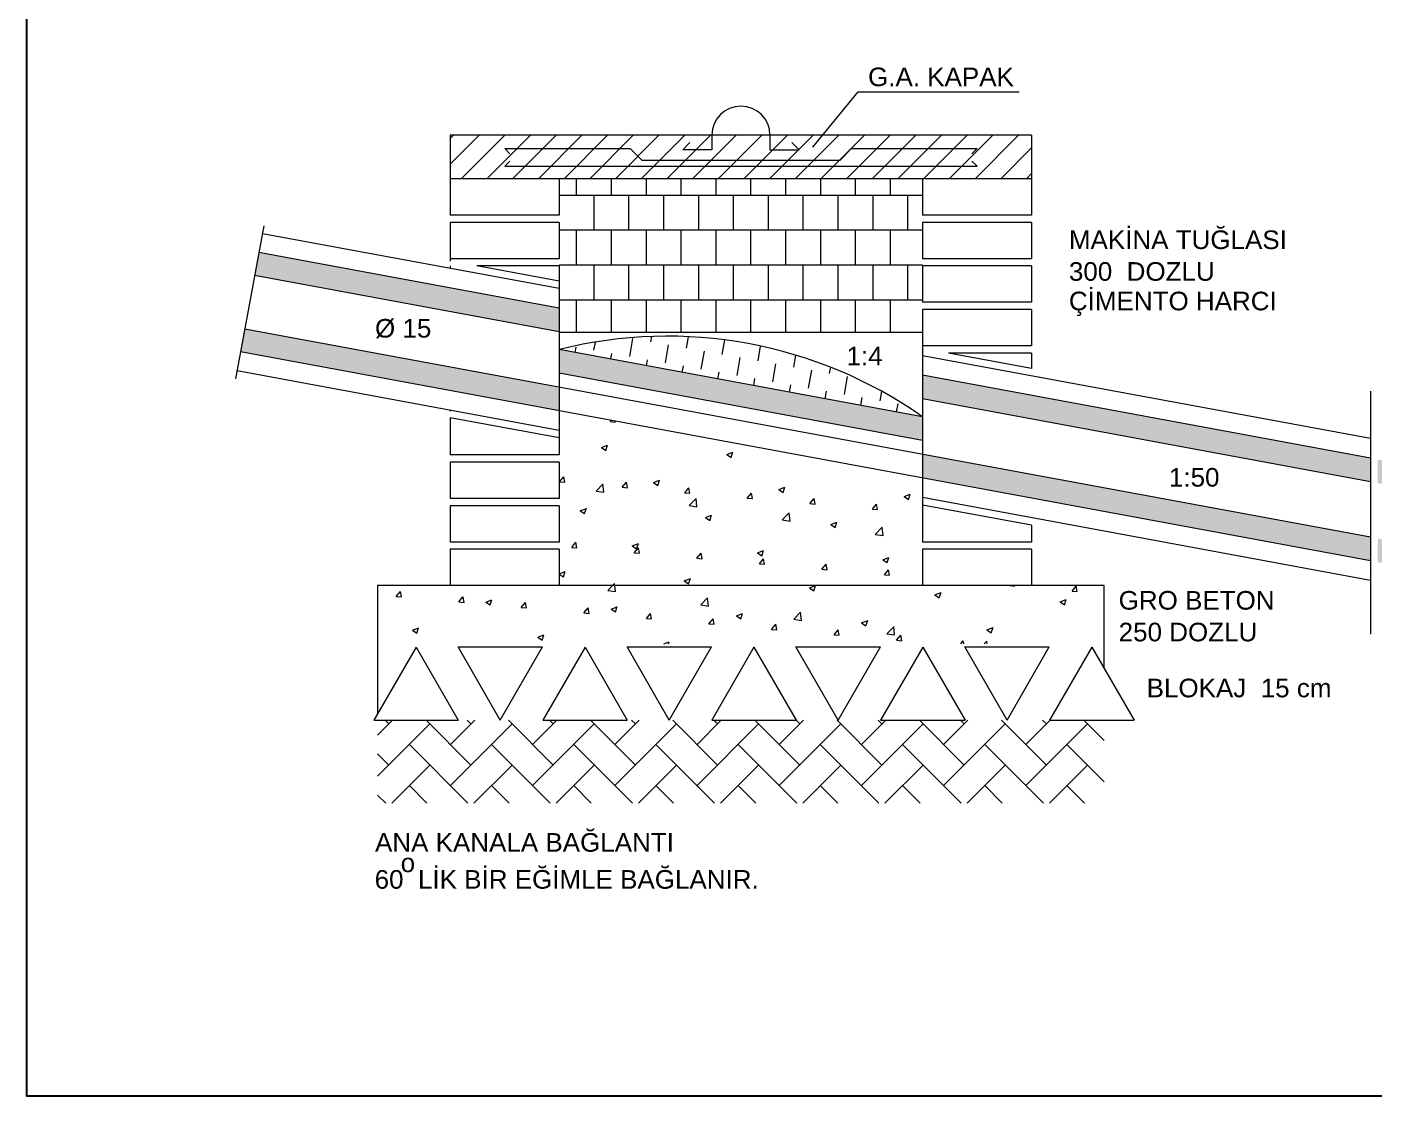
# Model space of a CAD drawing. Header units: millimetres. Extents: x 14753 to 45183, y 5640 to 19518.
# Drawn here: x 42076 to 42616, y 16664 to 17092 of the extents above; entities that cross this region are included whole.
import ezdxf

# ---------------------------------------------------------------- set-up
doc = ezdxf.new("R2010")
doc.units = ezdxf.units.MM
doc.layers.add('6', color=6, linetype='Continuous')
doc.layers.add('tefrıs', color=33, linetype='Continuous', lineweight=5)
doc.styles.add('ARİEL', font='arial.ttf')

msp = doc.modelspace()

# ---------------------------------------------------------------- hatches: boundary and pattern name
at = {"layer": 'tefrıs', "linetype": 'ByBlock'}
h = msp.add_hatch(color=9, dxfattribs=at)
h.paths.add_polyline_path([(42289.56, 16938.1), (42289.56, 16947.56), (42163.62, 16970.84), (42161.93, 16961.69)])
h.paths.add_polyline_path([(42289.56, 16969.75), (42289.56, 16979.22), (42169.28, 17001.45), (42167.59, 16992.3)])
h.paths.add_polyline_path([(42435.01, 16952.33), (42435.01, 16942.86), (42614.35, 16909.71), (42614.35, 16919.18)])
h.paths.add_polyline_path([(42614.35, 16878.06), (42614.35, 16887.52), (42435.01, 16920.67), (42435.01, 16911.21)])
h.paths.add_polyline_path([(42617.26, 16886.99), (42617.26, 16877.52), (42920.64, 16821.44), (42926.29, 16770.63), (42959.89, 16770.63), (42959.89, 16805.65, -0.356325), (42931.39, 16828.92)])
h.paths.add_polyline_path([(42935.36, 16850.37, -0.256303), (42959.89, 16863.83), (42959.89, 16875.47, 0.220609), (42928.8, 16861.05), (42617.26, 16918.64), (42617.26, 16909.17)])
h.paths.add_polyline_path([(43000.62, 16834.74), (42988.98, 16834.74, -0.414214), (42959.89, 16805.65), (42959.89, 16770.63), (42993.49, 16770.63)])
h.paths.add_polyline_path([(42959.89, 16875.47), (42959.89, 16863.83, -0.414214), (42988.98, 16834.74), (43000.62, 16834.74, 0.414214)])
h.paths.add_polyline_path([(42935.36, 16850.37), (42923.29, 16852.6, 0.11398), (42919.17, 16834.74), (42930.8, 16834.74, -0.142755)], flags=17)
h.paths.add_polyline_path([(42919.17, 16834.74), (42919.57, 16831.1), (42931.39, 16828.92, -0.050444), (42930.8, 16834.74)], flags=17)
msp.add_hatch(color=9, dxfattribs=at).paths.add_polyline_path([(42435.01, 16926.29), (42435.01, 16935.76), (42289.56, 16962.65), (42289.56, 16953.18)])

# ---------------------------------------------------------------- linework, layer by layer
at = {"layer": '6', "color": 20}
msp.add_lwpolyline([(42076.42, 17519.83), (43308, 17519.83), (43308, 16663.78), (42076.42, 16663.78)], close=True, dxfattribs=at)
at = {"layer": 'tefrıs', "color": 9, "linetype": 'ByBlock'}
for p, q in [((42391.09, 17043.63), (42409.29, 17065.89)), ((42409.29, 17065.89), (42473.67, 17065.89)), ((42478.65, 17048.48), (42245.92, 17048.48)), ((42245.92, 17048.48), (42245.92, 17031.03)), ((42245.92, 17047.2), (42247.21, 17048.48)), ((42245.92, 17036.91), (42257.49, 17048.48)), ((42250.32, 17031.03), (42267.78, 17048.48)), ((42260.61, 17031.03), (42278.06, 17048.48)), ((42270.89, 17031.03), (42288.35, 17048.48)), ((42281.18, 17031.03), (42298.63, 17048.48)), ((42291.47, 17031.03), (42308.92, 17048.48)), ((42301.75, 17031.03), (42319.21, 17048.48)), ((42312.04, 17031.03), (42329.49, 17048.48)), ((42322.32, 17031.03), (42339.78, 17048.48)), ((42332.61, 17031.03), (42350.06, 17048.48)), ((42339.01, 17042.67), (42341.84, 17045.49)), ((42342.89, 17031.03), (42360.35, 17048.48)), ((42350.65, 17048.48), (42350.65, 17042.67)), ((42353.18, 17031.03), (42370.63, 17048.48)), ((42363.46, 17031.03), (42380.92, 17048.48)), ((42373.75, 17031.03), (42391.2, 17048.48)), ((42373.92, 17048.48), (42373.92, 17042.67)), ((42385.56, 17042.67), (42382.74, 17045.49)), ((42384.03, 17031.03), (42401.49, 17048.48)), ((42394.32, 17031.03), (42411.77, 17048.48)), ((42404.6, 17031.03), (42422.06, 17048.48)), ((42414.89, 17031.03), (42432.34, 17048.48)), ((42425.17, 17031.03), (42442.63, 17048.48)), ((42435.46, 17031.03), (42452.91, 17048.48)), ((42445.74, 17031.03), (42463.2, 17048.48)), ((42456.03, 17031.03), (42473.48, 17048.48)), ((42478.65, 17048.48), (42478.65, 17031.03)), ((42267.74, 17043.08), (42317.94, 17043.08)), ((42267.74, 17043.08), (42269.8, 17041.03)), ((42322.73, 17038.3), (42317.94, 17043.08)), ((42350.65, 17042.67), (42339.01, 17042.67)), ((42373.92, 17042.67), (42385.56, 17042.67)), ((42401.84, 17038.3), (42406.63, 17043.08)), ((42406.63, 17043.08), (42456.83, 17043.08)), ((42456.83, 17043.08), (42454.78, 17041.03)), ((42466.31, 17031.03), (42478.65, 17043.37)), ((42267.74, 17036.01), (42269.8, 17038.06)), ((42267.74, 17036.01), (42456.83, 17036.01)), ((42401.84, 17038.3), (42322.73, 17038.3)), ((42456.83, 17036.01), (42454.78, 17038.06)), ((42478.65, 17031.03), (42245.92, 17031.03)), ((42245.92, 17031.03), (42245.92, 17016.48)), ((42289.56, 17031.03), (42289.56, 17016.48)), ((42296.51, 17024.48), (42296.51, 17031.03)), ((42310.47, 17024.48), (42310.47, 17031.03)), ((42324.44, 17024.48), (42324.44, 17031.03)), ((42338.4, 17024.48), (42338.4, 17031.03)), ((42352.36, 17024.48), (42352.36, 17031.03)), ((42366.33, 17024.48), (42366.33, 17031.03)), ((42380.29, 17024.48), (42380.29, 17031.03)), ((42394.26, 17024.48), (42394.26, 17031.03)), ((42408.22, 17024.48), (42408.22, 17031.03)), ((42422.18, 17024.48), (42422.18, 17031.03)), ((42435.01, 17031.03), (42435.01, 17016.48)), ((42476.6, 17031.03), (42478.65, 17033.08)), ((42478.65, 17031.03), (42478.65, 17016.48)), ((42289.56, 17024.48), (42435.01, 17024.48)), ((42303.49, 17010.52), (42303.49, 17024.48)), ((42317.46, 17010.52), (42317.46, 17024.48)), ((42331.42, 17010.52), (42331.42, 17024.48)), ((42345.38, 17010.52), (42345.38, 17024.48)), ((42359.35, 17010.52), (42359.35, 17024.48)), ((42373.31, 17010.52), (42373.31, 17024.48)), ((42387.27, 17010.52), (42387.27, 17024.48)), ((42401.24, 17010.52), (42401.24, 17024.48)), ((42415.2, 17010.52), (42415.2, 17024.48)), ((42429.16, 17010.52), (42429.16, 17024.48)), ((42289.56, 17016.48), (42245.92, 17016.48)), ((42245.92, 17013.57), (42245.92, 16998.08)), ((42289.56, 17013.57), (42245.92, 17013.57)), ((42289.56, 17013.57), (42289.56, 16999.03)), ((42478.65, 17016.48), (42435.01, 17016.48)), ((42435.01, 17013.57), (42435.01, 16999.03)), ((42478.65, 17013.57), (42435.01, 17013.57)), ((42478.65, 17013.57), (42478.65, 16999.03)), ((42171.26, 17012.18), (42159.95, 16950.96)), ((42289.56, 16987.06), (42170.68, 17009.03)), ((42289.56, 17010.52), (42435.01, 17010.52)), ((42296.51, 16996.55), (42296.51, 17010.52)), ((42310.47, 16996.55), (42310.47, 17010.52)), ((42324.44, 16996.55), (42324.44, 17010.52)), ((42338.4, 16996.55), (42338.4, 17010.52)), ((42352.36, 16996.55), (42352.36, 17010.52)), ((42366.33, 16996.55), (42366.33, 17010.52)), ((42380.29, 16996.55), (42380.29, 17010.52)), ((42394.26, 16996.55), (42394.26, 17010.52)), ((42408.22, 16996.55), (42408.22, 17010.52)), ((42422.18, 16996.55), (42422.18, 17010.52)), ((42289.56, 16979.22), (42169.28, 17001.45)), ((42289.56, 16999.03), (42245.92, 16999.03)), ((42245.92, 16996.12), (42245.92, 16995.12)), ((42289.56, 16990.02), (42256.54, 16996.12)), ((42289.56, 16996.12), (42256.54, 16996.12)), ((42289.56, 16996.55), (42435.01, 16996.55)), ((42289.56, 16996.12), (42289.56, 16990.02)), ((42303.49, 16982.59), (42303.49, 16996.55)), ((42317.46, 16982.59), (42317.46, 16996.55)), ((42331.42, 16982.59), (42331.42, 16996.55)), ((42345.38, 16982.59), (42345.38, 16996.55)), ((42359.35, 16982.59), (42359.35, 16996.55)), ((42373.31, 16982.59), (42373.31, 16996.55)), ((42387.27, 16982.59), (42387.27, 16996.55)), ((42401.24, 16982.59), (42401.24, 16996.55)), ((42415.2, 16982.59), (42415.2, 16996.55)), ((42429.16, 16982.59), (42429.16, 16996.55)), ((42478.65, 16999.03), (42435.01, 16999.03)), ((42435.01, 16996.12), (42435.01, 16981.57)), ((42478.65, 16996.12), (42435.01, 16996.12)), ((42478.65, 16996.12), (42478.65, 16981.57)), ((42289.56, 16969.75), (42167.59, 16992.3)), ((42289.56, 16990.02), (42289.56, 16927.3)), ((42289.56, 16982.59), (42435.01, 16982.59)), ((42296.51, 16969.61), (42296.51, 16982.59)), ((42310.47, 16969.61), (42310.47, 16982.59)), ((42324.44, 16969.61), (42324.44, 16982.59)), ((42338.4, 16969.61), (42338.4, 16982.59)), ((42352.36, 16969.61), (42352.36, 16982.59)), ((42366.33, 16969.61), (42366.33, 16982.59)), ((42380.29, 16969.61), (42380.29, 16982.59)), ((42394.26, 16969.61), (42394.26, 16982.59)), ((42408.22, 16969.61), (42408.22, 16982.59)), ((42422.18, 16969.61), (42422.18, 16982.59)), ((42478.65, 16981.57), (42435.01, 16981.57)), ((42435.01, 16978.67), (42435.01, 16964.12)), ((42478.65, 16978.67), (42435.01, 16978.67)), ((42478.65, 16978.67), (42478.65, 16964.12)), ((42614.35, 16887.52), (42163.62, 16970.84)), ((42289.54, 16969.61), (42435.01, 16969.61)), ((42303.44, 16962.38), (42304.02, 16965.64)), ((42317.77, 16959.85), (42319.03, 16967.02)), ((42326.19, 16965.75), (42326.57, 16967.87)), ((42332.09, 16957.33), (42333.36, 16964.49)), ((42340.52, 16963.23), (42341.32, 16967.78)), ((42354.84, 16960.7), (42355.86, 16966.49)), ((42369.17, 16958.18), (42370.2, 16964.02)), ((42435.01, 16964.12), (42435.01, 16900.41)), ((42478.65, 16964.12), (42435.01, 16964.12)), ((42614.35, 16878.06), (42161.93, 16961.69)), ((42435.01, 16935.76), (42289.56, 16962.65)), ((42295.9, 16961.47), (42296.28, 16963.64)), ((42310.2, 16958.83), (42310.61, 16961.12)), ((42324.51, 16956.19), (42324.93, 16958.59)), ((42346.42, 16954.8), (42347.68, 16961.97)), ((42360.74, 16952.28), (42362, 16959.44)), ((42383.49, 16955.65), (42384.32, 16960.38)), ((42435.01, 16961.21), (42435.01, 16960.17)), ((42614.35, 16927.02), (42435.01, 16960.17)), ((42478.65, 16955.06), (42445.38, 16961.21)), ((42478.65, 16961.21), (42445.38, 16961.21)), ((42478.65, 16961.21), (42478.65, 16955.06)), ((42289.56, 16930.26), (42160.53, 16954.11)), ((42435.01, 16926.29), (42289.56, 16953.18)), ((42338.81, 16953.54), (42339.25, 16956.07)), ((42353.11, 16950.9), (42353.58, 16953.54)), ((42375.07, 16949.75), (42376.33, 16956.91)), ((42389.39, 16947.23), (42390.65, 16954.39)), ((42397.82, 16953.12), (42398.24, 16955.54)), ((42367.42, 16948.25), (42367.9, 16951.01)), ((42381.72, 16945.61), (42382.23, 16948.49)), ((42403.71, 16944.7), (42404.98, 16951.86)), ((42614.35, 16919.18), (42435.01, 16952.33)), ((42396.02, 16942.97), (42396.55, 16945.96)), ((42410.33, 16940.32), (42410.88, 16943.44)), ((42418.04, 16942.17), (42418.7, 16945.92)), ((42614.35, 16909.71), (42435.01, 16942.86)), ((42614.35, 16946.01), (42614.35, 16848.75)), ((42245.92, 16938.32), (42245.92, 16937.94)), ((42424.63, 16937.68), (42425.2, 16940.91)), ((42289.56, 16927.3), (42245.92, 16935.36)), ((42245.92, 16935.36), (42245.92, 16920.48)), ((42245.92, 16935.03), (42245.92, 16920.48)), ((42309.92, 16933.79), (42310.31, 16934.26)), ((42309.92, 16933.79), (42312, 16933.61)), ((42312, 16933.61), (42311.94, 16933.96)), ((42289.56, 16927.3), (42289.56, 16920.48)), ((42306.45, 16923.46), (42308.89, 16924.4)), ((42306.45, 16923.46), (42308.18, 16922.29)), ((42308.18, 16922.29), (42308.89, 16924.4)), ((42356.62, 16920.66), (42359.06, 16921.6)), ((42356.62, 16920.66), (42358.35, 16919.49)), ((42358.35, 16919.5), (42359.06, 16921.61)), ((42289.56, 16920.48), (42245.92, 16920.48)), ((42245.92, 16917.57), (42245.92, 16903.03)), ((42245.92, 16917.57), (42245.92, 16903.03)), ((42289.56, 16917.57), (42245.92, 16917.57)), ((42289.56, 16917.57), (42289.56, 16903.03)), ((42289.56, 16917.57), (42289.56, 16903.03)), ((42289.72, 16909.72), (42291.41, 16911.73)), ((42289.72, 16909.72), (42291.81, 16909.54)), ((42291.81, 16909.54), (42291.41, 16911.73)), ((42327.28, 16909.4), (42329.73, 16910.34)), ((42329.02, 16908.24), (42329.73, 16910.35)), ((42304.34, 16905.99), (42307.06, 16908.82)), ((42304.34, 16905.99), (42307.44, 16905.51)), ((42307.45, 16905.51), (42307.06, 16908.83)), ((42314.76, 16907.53), (42316.44, 16909.54)), ((42314.76, 16907.53), (42316.85, 16907.35)), ((42316.85, 16907.35), (42316.44, 16909.54)), ((42327.28, 16909.4), (42329.02, 16908.23)), ((42339.8, 16905.34), (42341.48, 16907.35)), ((42339.8, 16905.34), (42341.89, 16905.16)), ((42341.89, 16905.16), (42341.48, 16907.35)), ((42364.84, 16903.15), (42366.52, 16905.16)), ((42366.93, 16902.97), (42366.52, 16905.16)), ((42377.45, 16906.61), (42379.9, 16907.55)), ((42377.45, 16906.61), (42379.19, 16905.44)), ((42379.19, 16905.44), (42379.9, 16907.55)), ((42427.62, 16903.81), (42430.07, 16904.75)), ((42429.36, 16902.65), (42430.07, 16904.75)), ((42289.56, 16903.03), (42245.92, 16903.03)), ((42245.92, 16900.12), (42245.92, 16885.57)), ((42289.56, 16900.12), (42245.92, 16900.12)), ((42289.56, 16900.12), (42289.56, 16885.57)), ((42297.95, 16898.14), (42300.4, 16899.08)), ((42299.69, 16896.98), (42300.4, 16899.09)), ((42341.6, 16900.21), (42344.32, 16903.04)), ((42341.6, 16900.21), (42344.7, 16899.73)), ((42344.7, 16899.73), (42344.32, 16903.05)), ((42364.84, 16903.15), (42366.93, 16902.97)), ((42389.88, 16900.96), (42391.56, 16902.96)), ((42389.88, 16900.96), (42391.96, 16900.78)), ((42391.96, 16900.78), (42391.56, 16902.97)), ((42414.92, 16898.77), (42416.6, 16900.77)), ((42417, 16898.59), (42416.6, 16900.78)), ((42427.62, 16903.81), (42429.36, 16902.64)), ((42614.35, 16870.22), (42435.01, 16903.37)), ((42435.01, 16900.41), (42435.01, 16885.57)), ((42478.65, 16892.34), (42435.01, 16900.41)), ((42297.95, 16898.14), (42299.69, 16896.97)), ((42348.12, 16895.35), (42350.57, 16896.29)), ((42348.12, 16895.35), (42349.86, 16894.18)), ((42349.86, 16894.18), (42350.57, 16896.29)), ((42378.85, 16894.43), (42381.57, 16897.27)), ((42378.85, 16894.43), (42381.96, 16893.95)), ((42381.96, 16893.95), (42381.57, 16897.27)), ((42414.92, 16898.77), (42417, 16898.59)), ((42398.29, 16892.55), (42400.74, 16893.49)), ((42398.29, 16892.55), (42400.03, 16891.38)), ((42400.03, 16891.39), (42400.74, 16893.5)), ((42416.11, 16888.65), (42418.83, 16891.49)), ((42416.11, 16888.65), (42419.21, 16888.17)), ((42419.21, 16888.18), (42418.83, 16891.49)), ((42478.65, 16892.34), (42478.65, 16885.57)), ((42289.56, 16885.57), (42245.92, 16885.57)), ((42294.57, 16883.46), (42296.25, 16885.47)), ((42294.57, 16883.46), (42296.65, 16883.28)), ((42296.65, 16883.29), (42296.25, 16885.47)), ((42318.79, 16884.09), (42321.23, 16885.03)), ((42318.79, 16884.09), (42320.53, 16882.92)), ((42319.6, 16881.27), (42321.29, 16883.28)), ((42320.53, 16882.92), (42321.24, 16885.03)), ((42321.69, 16881.09), (42321.29, 16883.28)), ((42478.65, 16885.57), (42435.01, 16885.57)), ((42289.56, 16882.67), (42245.92, 16882.67)), ((42245.92, 16882.67), (42245.92, 16868.12)), ((42289.56, 16882.67), (42289.56, 16868.12)), ((42319.6, 16881.27), (42321.69, 16881.09)), ((42344.64, 16879.08), (42346.33, 16881.09)), ((42344.64, 16879.08), (42346.73, 16878.9)), ((42346.73, 16878.9), (42346.33, 16881.09)), ((42368.96, 16881.29), (42371.4, 16882.23)), ((42368.96, 16881.29), (42370.7, 16880.12)), ((42369.68, 16876.89), (42371.37, 16878.9)), ((42370.7, 16880.13), (42371.4, 16882.24)), ((42371.77, 16876.71), (42371.37, 16878.9)), ((42419.13, 16878.5), (42421.57, 16879.44)), ((42419.13, 16878.5), (42420.86, 16877.33)), ((42420.87, 16877.33), (42421.57, 16879.44)), ((42435.01, 16882.67), (42435.01, 16868.12)), ((42478.65, 16882.67), (42435.01, 16882.67)), ((42478.65, 16882.67), (42478.65, 16868.12)), ((42289.56, 16872.87), (42291.9, 16873.77)), ((42289.56, 16872.76), (42291.2, 16871.66)), ((42291.2, 16871.66), (42291.9, 16873.77)), ((42369.68, 16876.89), (42371.77, 16876.71)), ((42394.72, 16874.7), (42396.4, 16876.71)), ((42394.72, 16874.7), (42396.81, 16874.52)), ((42396.81, 16874.52), (42396.4, 16876.71)), ((42419.76, 16872.51), (42421.44, 16874.52)), ((42419.76, 16872.51), (42421.85, 16872.33)), ((42421.85, 16872.33), (42421.44, 16874.52)), ((42507.74, 16868.12), (42216.83, 16868.12)), ((42216.83, 16868.12), (42216.83, 16816.86)), ((42308.97, 16866.2), (42310.81, 16868.12)), ((42310.81, 16868.12), (42311.69, 16869.04)), ((42311.8, 16868.12), (42311.69, 16869.04)), ((42312.07, 16865.73), (42311.8, 16868.12)), ((42339.63, 16870.03), (42342.07, 16870.97)), ((42339.63, 16870.03), (42341.36, 16868.86)), ((42341.37, 16868.87), (42342.07, 16870.98)), ((42389.8, 16867.24), (42392.09, 16868.12)), ((42389.8, 16867.24), (42391.53, 16866.07)), ((42391.53, 16866.07), (42392.22, 16868.12)), ((42392.09, 16868.12), (42392.24, 16868.18)), ((42392.22, 16868.12), (42392.24, 16868.18)), ((42469.94, 16868.12), (42471.92, 16867.95)), ((42471.93, 16867.95), (42471.89, 16868.12)), ((42494.88, 16865.94), (42496.56, 16867.94)), ((42496.96, 16865.76), (42496.56, 16867.95)), ((42507.74, 16834.94), (42507.74, 16868.12)), ((42224.29, 16863.78), (42225.98, 16865.78)), ((42224.29, 16863.78), (42226.38, 16863.59)), ((42226.38, 16863.6), (42225.98, 16865.79)), ((42249.33, 16861.59), (42251.01, 16863.59)), ((42249.33, 16861.59), (42251.42, 16861.4)), ((42251.42, 16861.41), (42251.02, 16863.6)), ((42260.13, 16861.57), (42262.57, 16862.51)), ((42260.13, 16861.57), (42261.86, 16860.4)), ((42261.86, 16860.4), (42262.57, 16862.51)), ((42274.37, 16859.4), (42276.05, 16861.4)), ((42276.46, 16859.22), (42276.05, 16861.41)), ((42308.97, 16866.2), (42312.07, 16865.72)), ((42346.22, 16860.43), (42348.94, 16863.26)), ((42349.33, 16859.95), (42348.94, 16863.26)), ((42439.97, 16864.44), (42442.41, 16865.38)), ((42439.97, 16864.44), (42441.7, 16863.27)), ((42441.7, 16863.28), (42442.41, 16865.39)), ((42490.13, 16861.65), (42492.58, 16862.58)), ((42490.13, 16861.65), (42491.87, 16860.48)), ((42491.87, 16860.48), (42492.58, 16862.59)), ((42494.88, 16865.94), (42496.96, 16865.76)), ((42274.37, 16859.4), (42276.46, 16859.21)), ((42299.41, 16857.2), (42301.09, 16859.21)), ((42299.41, 16857.2), (42301.5, 16857.02)), ((42301.5, 16857.03), (42301.09, 16859.22)), ((42310.3, 16858.77), (42312.74, 16859.71)), ((42310.3, 16858.77), (42312.03, 16857.6)), ((42312.03, 16857.61), (42312.74, 16859.72)), ((42324.45, 16855.01), (42326.13, 16857.02)), ((42326.54, 16854.84), (42326.13, 16857.02)), ((42346.22, 16860.43), (42349.33, 16859.94)), ((42360.47, 16855.98), (42362.91, 16856.92)), ((42360.47, 16855.98), (42362.2, 16854.81)), ((42362.2, 16854.81), (42362.91, 16856.92)), ((42383.48, 16854.65), (42386.2, 16857.48)), ((42386.59, 16854.17), (42386.2, 16857.49)), ((42230.8, 16850.31), (42233.24, 16851.25)), ((42232.53, 16849.14), (42233.24, 16851.25)), ((42324.45, 16855.01), (42326.54, 16854.83)), ((42349.49, 16852.82), (42351.17, 16854.83)), ((42349.49, 16852.82), (42351.57, 16852.64)), ((42351.57, 16852.65), (42351.17, 16854.83)), ((42374.53, 16850.63), (42376.21, 16852.64)), ((42374.53, 16850.63), (42376.61, 16850.45)), ((42376.61, 16850.46), (42376.21, 16852.64)), ((42383.48, 16854.65), (42386.59, 16854.17)), ((42399.57, 16848.44), (42401.25, 16850.45)), ((42401.65, 16848.26), (42401.25, 16850.45)), ((42410.63, 16853.18), (42413.08, 16854.12)), ((42410.63, 16853.18), (42412.37, 16852.01)), ((42412.37, 16852.02), (42413.08, 16854.13)), ((42420.74, 16848.87), (42423.46, 16851.7)), ((42423.84, 16848.39), (42423.46, 16851.71)), ((42460.8, 16850.39), (42463.25, 16851.33)), ((42460.8, 16850.39), (42462.54, 16849.22)), ((42462.54, 16849.22), (42463.25, 16851.33)), ((42230.8, 16850.31), (42232.53, 16849.14)), ((42280.97, 16847.52), (42283.41, 16848.45)), ((42280.97, 16847.52), (42282.7, 16846.34)), ((42282.7, 16846.35), (42283.41, 16848.46)), ((42331.47, 16844.85), (42333.58, 16845.66)), ((42333.31, 16844.85), (42333.58, 16845.66)), ((42399.57, 16848.44), (42401.65, 16848.26)), ((42420.74, 16848.87), (42423.84, 16848.39)), ((42424.6, 16846.25), (42426.29, 16848.26)), ((42424.6, 16846.25), (42426.69, 16846.07)), ((42426.69, 16846.07), (42426.29, 16848.26)), ((42450.3, 16844.85), (42451.33, 16846.07)), ((42451.55, 16844.85), (42451.33, 16846.07)), ((42459.68, 16844.85), (42460.71, 16845.93)), ((42460.84, 16844.85), (42460.71, 16845.93)), ((42232.23, 16843.53), (42215.33, 16814.25)), ((42232.23, 16843.53), (42249.14, 16814.25)), ((42265.96, 16814.3), (42249.06, 16843.59)), ((42249.06, 16843.59), (42282.87, 16843.59)), ((42265.96, 16814.3), (42282.87, 16843.59)), ((42299.87, 16843.53), (42282.96, 16814.25)), ((42299.87, 16843.53), (42282.96, 16814.25)), ((42299.87, 16843.53), (42316.78, 16814.25)), ((42299.87, 16843.53), (42316.78, 16814.25)), ((42333.6, 16814.3), (42316.69, 16843.59)), ((42316.69, 16843.59), (42350.51, 16843.59)), ((42333.6, 16814.3), (42350.51, 16843.59)), ((42367.51, 16843.53), (42350.6, 16814.25)), ((42367.51, 16843.53), (42350.6, 16814.25)), ((42367.51, 16843.53), (42384.42, 16814.25)), ((42367.51, 16843.53), (42384.42, 16814.25)), ((42401.24, 16814.3), (42384.33, 16843.59)), ((42384.33, 16843.59), (42418.15, 16843.59)), ((42401.24, 16814.3), (42418.15, 16843.59)), ((42435.14, 16843.53), (42418.23, 16814.25)), ((42435.14, 16843.53), (42418.23, 16814.25)), ((42435.14, 16843.53), (42452.05, 16814.25)), ((42435.14, 16843.53), (42452.05, 16814.25)), ((42468.87, 16814.3), (42451.96, 16843.59)), ((42451.96, 16843.59), (42485.78, 16843.59)), ((42468.87, 16814.3), (42485.78, 16843.59)), ((42502.78, 16843.53), (42485.87, 16814.25)), ((42502.78, 16843.53), (42519.69, 16814.25)), ((42215.33, 16814.25), (42249.14, 16814.25)), ((42216.83, 16808.29), (42222.79, 16814.25)), ((42216.83, 16791.83), (42237.75, 16812.75)), ((42221.3, 16812.75), (42219.8, 16814.25)), ((42254.21, 16796.3), (42236.26, 16814.25)), ((42245.98, 16804.53), (42255.7, 16814.25)), ((42245.98, 16788.07), (42270.67, 16812.75)), ((42254.21, 16812.75), (42252.72, 16814.25)), ((42287.12, 16796.3), (42269.17, 16814.25)), ((42278.89, 16804.53), (42288.62, 16814.25)), ((42278.89, 16788.07), (42303.58, 16812.75)), ((42282.96, 16814.25), (42316.78, 16814.25)), ((42282.96, 16814.25), (42316.78, 16814.25)), ((42287.12, 16812.75), (42285.63, 16814.25)), ((42320.03, 16796.3), (42302.09, 16814.25)), ((42311.81, 16804.53), (42321.53, 16814.25)), ((42311.81, 16788.07), (42336.49, 16812.75)), ((42320.03, 16812.75), (42318.54, 16814.25)), ((42352.95, 16796.3), (42335, 16814.25)), ((42344.72, 16804.53), (42354.44, 16814.25)), ((42344.72, 16788.07), (42369.4, 16812.75)), ((42350.6, 16814.25), (42384.42, 16814.25)), ((42350.6, 16814.25), (42384.42, 16814.25)), ((42352.95, 16812.75), (42351.45, 16814.25)), ((42385.86, 16796.3), (42367.91, 16814.25)), ((42377.63, 16804.53), (42387.35, 16814.25)), ((42377.63, 16788.07), (42402.32, 16812.75)), ((42385.86, 16812.75), (42384.37, 16814.25)), ((42418.77, 16796.3), (42400.82, 16814.25)), ((42410.54, 16804.53), (42420.27, 16814.25)), ((42410.54, 16788.07), (42435.23, 16812.75)), ((42418.77, 16812.75), (42417.28, 16814.25)), ((42418.23, 16814.25), (42452.05, 16814.25)), ((42418.23, 16814.25), (42452.05, 16814.25)), ((42451.69, 16796.3), (42433.74, 16814.25)), ((42443.46, 16804.53), (42453.18, 16814.25)), ((42443.46, 16788.07), (42468.14, 16812.75)), ((42451.69, 16812.75), (42450.19, 16814.25)), ((42484.6, 16796.3), (42466.65, 16814.25)), ((42476.37, 16804.53), (42486.09, 16814.25)), ((42476.37, 16788.07), (42501.05, 16812.75)), ((42484.6, 16812.75), (42483.1, 16814.25)), ((42485.87, 16814.25), (42519.69, 16814.25)), ((42507.74, 16806.07), (42499.56, 16814.25)), ((42253.01, 16781.04), (42229.53, 16804.53)), ((42285.92, 16781.04), (42262.44, 16804.53)), ((42318.83, 16781.04), (42295.35, 16804.53)), ((42351.75, 16781.04), (42328.26, 16804.53)), ((42384.66, 16781.04), (42361.18, 16804.53)), ((42417.57, 16781.04), (42394.09, 16804.53)), ((42450.48, 16781.04), (42427, 16804.53)), ((42483.4, 16781.04), (42459.91, 16804.53)), ((42507.74, 16789.61), (42492.83, 16804.53)), ((42221.3, 16796.3), (42216.83, 16800.76)), ((42222.5, 16781.04), (42237.75, 16796.3)), ((42255.41, 16781.04), (42270.67, 16796.3)), ((42288.32, 16781.04), (42303.58, 16796.3)), ((42321.24, 16781.04), (42336.49, 16796.3)), ((42354.15, 16781.04), (42369.4, 16796.3)), ((42387.06, 16781.04), (42402.32, 16796.3)), ((42419.97, 16781.04), (42435.23, 16796.3)), ((42452.89, 16781.04), (42468.14, 16796.3)), ((42485.8, 16781.04), (42501.05, 16796.3)), ((42236.55, 16781.04), (42229.53, 16788.07)), ((42269.47, 16781.04), (42262.44, 16788.07)), ((42302.38, 16781.04), (42295.35, 16788.07)), ((42335.29, 16781.04), (42328.26, 16788.07)), ((42368.2, 16781.04), (42361.18, 16788.07)), ((42401.12, 16781.04), (42394.09, 16788.07)), ((42434.03, 16781.04), (42427, 16788.07)), ((42466.94, 16781.04), (42459.91, 16788.07)), ((42499.85, 16781.04), (42492.83, 16788.07)), ((42220.1, 16781.04), (42216.83, 16784.31))]:
    msp.add_line(p, q, dxfattribs=at)
for centre, radius, start, end in [((42362.29, 17048.48), 11.64, 0, 180), ((42332.84, 16789.91), 178.08, 54.9875, 104.066)]:
    msp.add_arc(centre, radius, start, end, dxfattribs=at)

# ---------------------------------------------------------------- texts
at = {"layer": 'tefrıs', "color": 9, "linetype": 'ByBlock', "style": 'ARİEL'}
for s, height, p in [('G.A. KAPAK', 7.447, (42413.2, 17068.09)), ('MAKİNA TUĞLASI', 7.4473, (42493.62, 17002.89)), ('300  DOZLU', 7.447, (42493.62, 16990.19)), ('ÇİMENTO HARCI', 7.4473, (42493.62, 16978.36)), ('%%c 15', 7.447, (42215.79, 16967.44)), ('1:4', 7.447, (42404.58, 16956.34)), ('1:50', 7.447, (42533.68, 16907.78)), ('GRO BETON ', 7.447, (42513.54, 16858.53)), ('250 DOZLU', 7.447, (42513.54, 16845.83)), ('BLOKAJ  15 cm', 7.4473, (42524.75, 16823.43)), ('ANA KANALA BAĞLANTI', 7.4473, (42215.79, 16761.61)), ('o', 7.45, (42226.06, 16753.45)), ('60  LİK BİR EĞİMLE BAĞLANIR.', 7.4473, (42215.64, 16746.8))]:
    msp.add_text(s, height=height, dxfattribs=at).set_placement(p)

doc.saveas('drawing.dxf')
